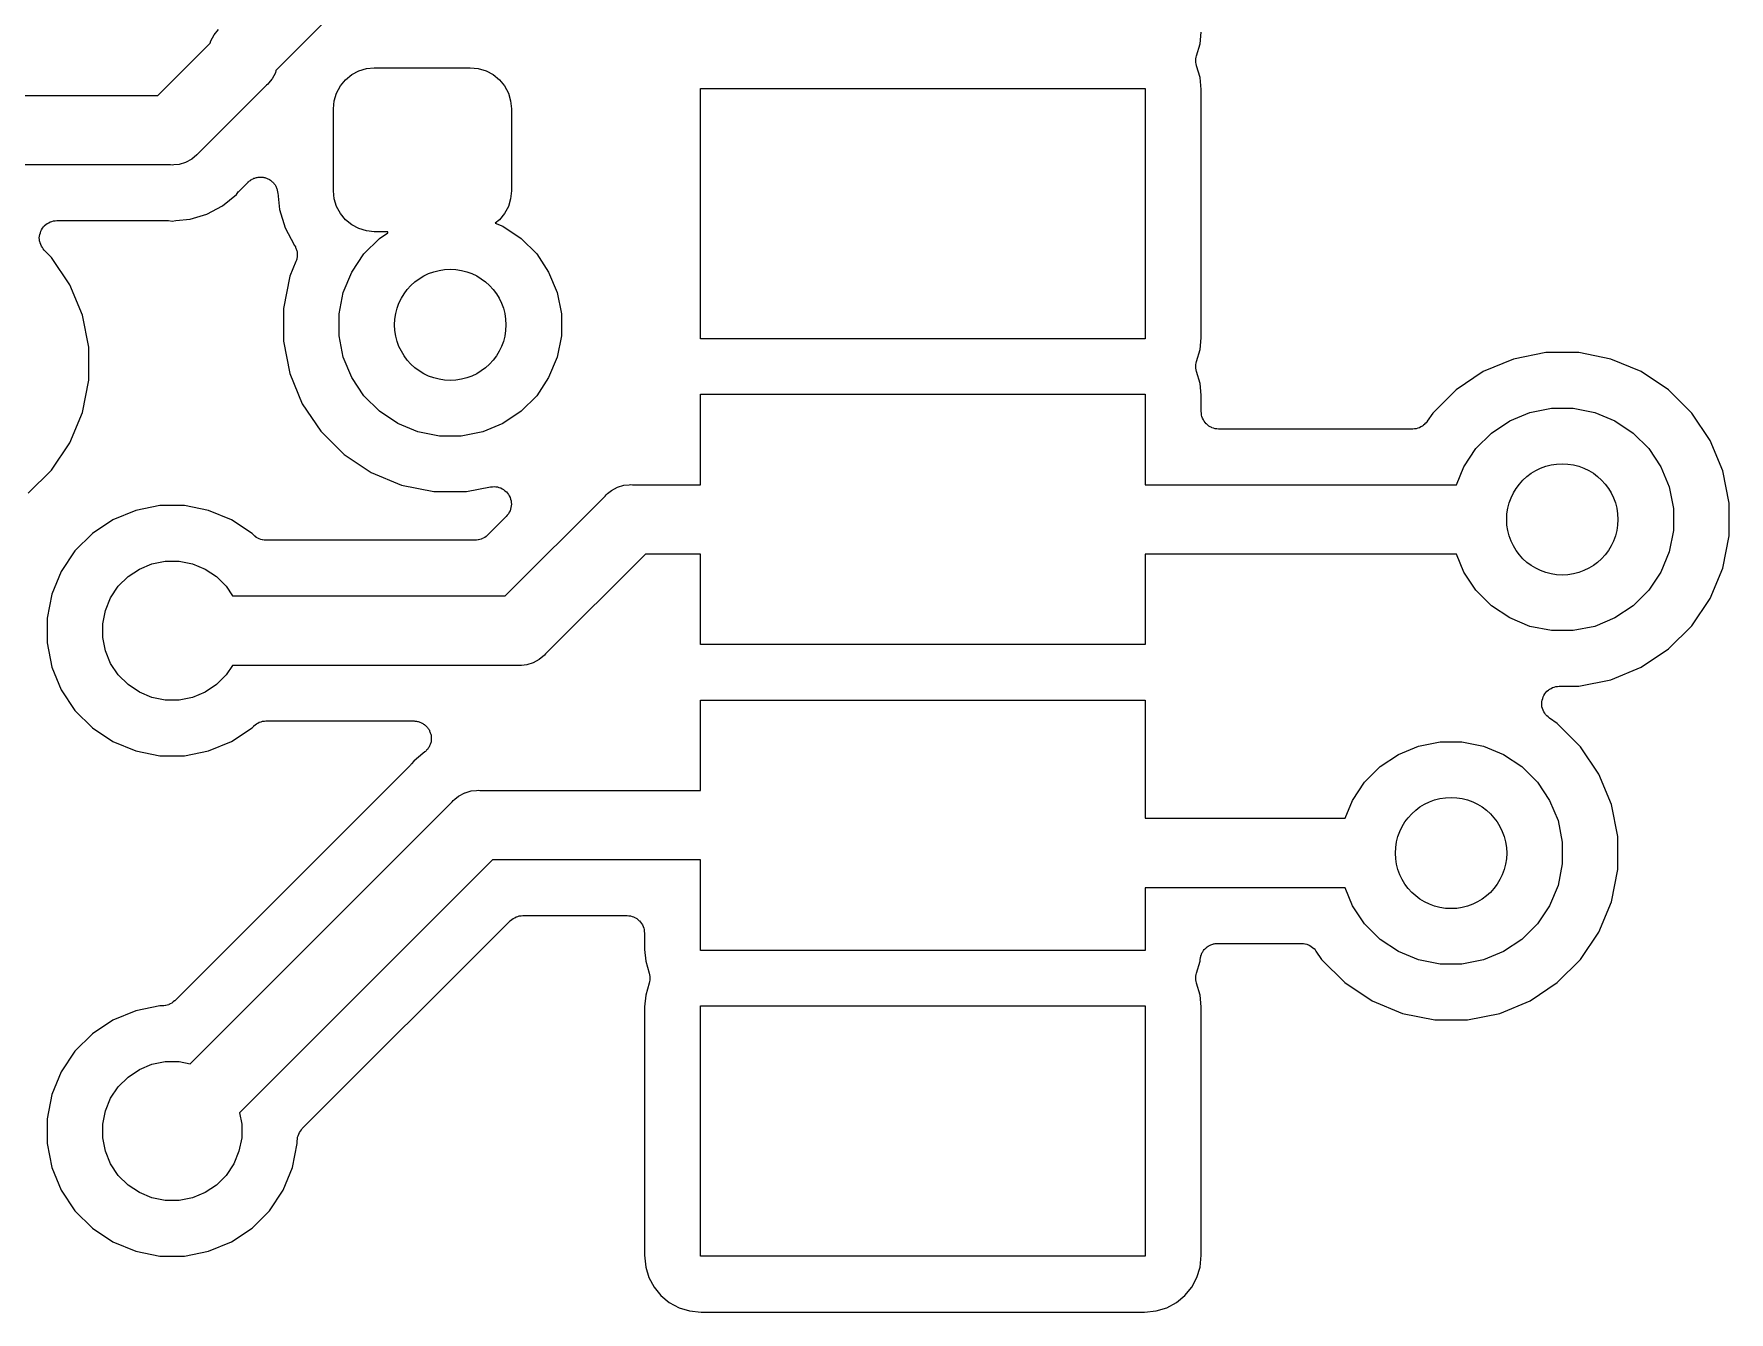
# Model space of a CAD drawing. Extents: x 113.2 to 188.8, y -123.8 to -78.2.
# Drawn here: x 130.5 to 136.6, y -94.95 to -90.35 of the extents above; entities that cross this region are included whole.
import ezdxf

# ---------------------------------------------------------------- set-up
doc = ezdxf.new("R2010")
doc.units = 0
doc.layers.add('BLACK', color=7, linetype='CONTINUOUS')

msp = doc.modelspace()

# ---------------------------------------------------------------- linework, layer by layer
at = {"layer": 'BLACK', "linetype": 'CONTINUOUS'}
for p, q in [((131.59, -90.2685), (131.373, -90.4851)), ((131.139, -90.3787), (131.151, -90.357)), ((131.151, -90.357), (131.166, -90.338)), ((134.697, -90.3892), (134.701, -90.3469)), ((130.948, -90.575), (131.137, -90.3867)), ((131.137, -90.3867), (131.139, -90.3787)), ((134.684, -90.4318), (134.697, -90.3892)), ((131.373, -90.4851), (131.371, -90.4931)), ((131.646, -90.4999), (131.671, -90.4862)), ((131.671, -90.4862), (131.699, -90.4778)), ((131.699, -90.4778), (131.727, -90.475)), ((131.727, -90.475), (132.072, -90.475)), ((132.072, -90.475), (132.101, -90.4778)), ((132.101, -90.4778), (132.129, -90.4862)), ((132.129, -90.4862), (132.154, -90.4999)), ((134.682, -90.4431), (134.683, -90.4374)), ((134.682, -90.4434), (134.682, -90.4431)), ((134.682, -90.4438), (134.682, -90.4434)), ((134.682, -90.4495), (134.682, -90.4438)), ((134.682, -90.4553), (134.682, -90.4495)), ((134.682, -90.4557), (134.682, -90.4553)), ((134.682, -90.4561), (134.682, -90.4557)), ((134.683, -90.4617), (134.682, -90.4561)), ((134.683, -90.4374), (134.684, -90.4318)), ((134.684, -90.4674), (134.683, -90.4617)), ((134.684, -90.4681), (134.684, -90.4674)), ((134.684, -90.4682), (134.684, -90.4681)), ((134.684, -90.4681), (134.684, -90.4681)), ((134.684, -90.4681), (134.684, -90.4681)), ((134.697, -90.5108), (134.684, -90.4682)), ((131.339, -90.5377), (131.093, -90.784)), ((131.344, -90.5338), (131.339, -90.5377)), ((131.348, -90.5291), (131.344, -90.5338)), ((131.358, -90.5166), (131.348, -90.5291)), ((131.348, -90.5291), (131.348, -90.5291)), ((131.359, -90.5148), (131.358, -90.5166)), ((131.371, -90.4931), (131.359, -90.5148)), ((131.591, -90.5661), (131.605, -90.5406)), ((131.605, -90.5406), (131.623, -90.5182)), ((131.623, -90.5182), (131.646, -90.4999)), ((132.154, -90.4999), (132.177, -90.5182)), ((132.177, -90.5182), (132.195, -90.5406)), ((132.195, -90.5406), (132.209, -90.5661)), ((134.701, -90.5531), (134.697, -90.5108)), ((128.786, -90.575), (130.948, -90.575)), ((131.58, -90.6225), (131.583, -90.5937)), ((131.583, -90.5937), (131.591, -90.5661)), ((132.209, -90.5661), (132.217, -90.5937)), ((132.217, -90.5937), (132.22, -90.6225)), ((132.9, -91.45), (132.9, -90.55)), ((132.9, -90.55), (134.5, -90.55)), ((134.5, -90.55), (134.5, -91.45)), ((134.701, -91.4469), (134.701, -90.5531)), ((131.58, -90.9175), (131.58, -90.6225)), ((132.22, -90.6225), (132.22, -90.9175)), ((131.089, -90.7888), (131.07, -90.8044)), ((131.093, -90.784), (131.089, -90.7888)), ((130.994, -90.825), (128.82, -90.825)), ((131, -90.8256), (130.994, -90.825)), ((131.006, -90.825), (131, -90.8256)), ((131.025, -90.8232), (131.006, -90.825)), ((131.006, -90.825), (131.006, -90.825)), ((131.048, -90.816), (131.025, -90.8232)), ((131.07, -90.8044), (131.048, -90.816)), ((131.243, -90.9163), (131.273, -90.8868)), ((131.273, -90.8862), (131.276, -90.8844)), ((131.273, -90.8868), (131.273, -90.8862)), ((131.276, -90.8844), (131.278, -90.8823)), ((131.278, -90.8823), (131.281, -90.8806)), ((131.281, -90.8806), (131.283, -90.8786)), ((131.283, -90.8786), (131.286, -90.8772)), ((131.286, -90.8772), (131.288, -90.8756)), ((131.288, -90.8756), (131.291, -90.8744)), ((131.291, -90.8744), (131.294, -90.8729)), ((131.294, -90.8729), (131.297, -90.8721)), ((131.297, -90.8721), (131.299, -90.871)), ((131.299, -90.871), (131.303, -90.8704)), ((131.303, -90.8704), (131.306, -90.8695)), ((131.306, -90.8695), (131.309, -90.8692)), ((131.309, -90.8692), (131.312, -90.8687)), ((131.312, -90.8687), (131.315, -90.8687)), ((131.315, -90.8687), (131.318, -90.8684)), ((131.318, -90.8684), (131.321, -90.8687)), ((131.321, -90.8687), (131.324, -90.8688)), ((131.324, -90.8688), (131.327, -90.8694)), ((131.327, -90.8694), (131.33, -90.8697)), ((131.33, -90.8697), (131.333, -90.8706)), ((131.333, -90.8706), (131.336, -90.8712)), ((131.336, -90.8712), (131.339, -90.8725)), ((131.339, -90.8725), (131.342, -90.8734)), ((131.342, -90.8734), (131.344, -90.8748)), ((131.344, -90.8748), (131.347, -90.876)), ((131.347, -90.876), (131.35, -90.8778)), ((131.35, -90.8778), (131.353, -90.8793)), ((131.353, -90.8793), (131.355, -90.8812)), ((131.355, -90.8812), (131.357, -90.8828)), ((131.357, -90.8828), (131.36, -90.8851)), ((131.36, -90.8851), (131.362, -90.8871)), ((131.362, -90.8871), (131.364, -90.8894)), ((131.364, -90.8894), (131.366, -90.8915)), ((131.366, -90.8915), (131.368, -90.8942)), ((131.368, -90.8942), (131.37, -90.8967)), ((131.37, -90.8967), (131.371, -90.8993)), ((131.371, -90.8993), (131.373, -90.9017)), ((131.373, -90.9017), (131.374, -90.9047)), ((131.374, -90.9047), (131.375, -90.9075)), ((131.375, -90.9075), (131.376, -90.9103)), ((131.376, -90.9103), (131.377, -90.9131)), ((131.377, -90.9131), (131.378, -90.9162)), ((131.125, -91.0017), (131.181, -90.9715)), ((131.181, -90.9715), (131.231, -90.9309)), ((131.231, -90.9309), (131.239, -90.9209)), ((131.239, -90.9209), (131.24, -90.9202)), ((131.24, -90.9202), (131.242, -90.9184)), ((131.242, -90.9184), (131.243, -90.9163)), ((131.378, -90.9162), (131.379, -90.9193)), ((131.379, -90.9193), (131.379, -90.9222)), ((131.379, -90.9222), (131.38, -90.9251)), ((131.38, -90.9251), (131.386, -90.9855)), ((131.583, -90.9463), (131.58, -90.9175)), ((131.591, -90.9739), (131.583, -90.9463)), ((131.605, -90.9994), (131.591, -90.9739)), ((132.209, -90.9739), (132.195, -90.9994)), ((132.217, -90.9463), (132.209, -90.9739)), ((132.22, -90.9175), (132.217, -90.9463)), ((130.546, -91.0394), (130.55, -91.0355)), ((130.55, -91.0355), (130.551, -91.0354)), ((130.551, -91.0354), (130.556, -91.0326)), ((130.551, -91.0354), (130.551, -91.0354)), ((130.556, -91.0326), (130.561, -91.0297)), ((130.561, -91.0297), (130.561, -91.0297)), ((130.561, -91.0297), (130.562, -91.0297)), ((130.562, -91.0297), (130.567, -91.028)), ((130.567, -91.028), (130.573, -91.0262)), ((130.573, -91.0262), (130.579, -91.0256)), ((130.573, -91.0262), (130.573, -91.0262)), ((130.573, -91.0262), (130.573, -91.0262)), ((130.579, -91.0256), (130.585, -91.025)), ((130.585, -91.025), (130.981, -91.025)), ((130.981, -91.025), (130.982, -91.025)), ((130.982, -91.025), (130.984, -91.0253)), ((130.984, -91.0253), (130.987, -91.0253)), ((130.987, -91.0253), (131, -91.0266)), ((131, -91.0266), (131.013, -91.0253)), ((131.013, -91.0253), (131.064, -91.0203)), ((131.013, -91.0253), (131.013, -91.0253)), ((131.064, -91.0203), (131.125, -91.0017)), ((131.386, -90.9855), (131.406, -91.0509)), ((131.623, -91.0218), (131.605, -90.9994)), ((131.646, -91.0401), (131.623, -91.0218)), ((132.177, -91.0218), (132.162, -91.0341)), ((132.162, -91.0341), (132.189, -91.0455)), ((132.195, -90.9994), (132.177, -91.0218)), ((130.522, -91.0872), (130.523, -91.081)), ((130.522, -91.0873), (130.522, -91.0872)), ((130.522, -91.0874), (130.522, -91.0873)), ((130.523, -91.0934), (130.522, -91.0874)), ((130.523, -91.081), (130.524, -91.0752)), ((130.523, -91.0994), (130.523, -91.0934)), ((130.524, -91.075), (130.526, -91.0691)), ((130.524, -91.0751), (130.524, -91.075)), ((130.524, -91.0752), (130.524, -91.0751)), ((130.526, -91.0691), (130.527, -91.0635)), ((130.527, -91.0633), (130.53, -91.0579)), ((130.527, -91.0634), (130.527, -91.0633)), ((130.527, -91.0635), (130.527, -91.0634)), ((130.53, -91.0579), (130.533, -91.0527)), ((130.533, -91.0525), (130.537, -91.0479)), ((130.533, -91.0526), (130.533, -91.0525)), ((130.533, -91.0527), (130.533, -91.0526)), ((130.537, -91.0479), (130.541, -91.0433)), ((130.541, -91.0431), (130.546, -91.0394)), ((130.541, -91.0432), (130.541, -91.0431)), ((130.541, -91.0433), (130.541, -91.0432)), ((131.406, -91.0509), (131.439, -91.1126)), ((131.671, -91.0538), (131.646, -91.0401)), ((131.699, -91.0622), (131.671, -91.0538)), ((131.689, -91.145), (131.745, -91.0893)), ((131.727, -91.065), (131.699, -91.0622)), ((131.775, -91.065), (131.727, -91.065)), ((131.745, -91.0893), (131.775, -91.0693)), ((131.775, -91.0693), (131.775, -91.065)), ((132.189, -91.0455), (132.255, -91.0893)), ((132.255, -91.0893), (132.311, -91.145)), ((130.524, -91.0995), (130.523, -91.0994)), ((130.524, -91.0996), (130.524, -91.0995)), ((130.525, -91.1056), (130.524, -91.0996)), ((130.527, -91.1112), (130.525, -91.1056)), ((130.527, -91.1113), (130.527, -91.1112)), ((130.527, -91.1114), (130.527, -91.1113)), ((130.53, -91.1167), (130.527, -91.1114)), ((130.533, -91.1221), (130.53, -91.1167)), ((130.533, -91.1222), (130.533, -91.1221)), ((130.533, -91.1223), (130.533, -91.1222)), ((130.536, -91.1268), (130.533, -91.1223)), ((130.54, -91.1317), (130.536, -91.1268)), ((130.54, -91.1318), (130.54, -91.1317)), ((130.541, -91.1323), (130.54, -91.1318)), ((130.54, -91.1318), (130.54, -91.1318)), ((130.54, -91.1318), (130.54, -91.1318)), ((130.566, -91.1575), (130.541, -91.1323)), ((130.632, -91.2558), (130.566, -91.1575)), ((131.439, -91.1126), (131.439, -91.1135)), ((131.439, -91.1135), (131.441, -91.1164)), ((131.441, -91.1164), (131.443, -91.1192)), ((131.443, -91.1192), (131.444, -91.1218)), ((131.444, -91.1218), (131.445, -91.1243)), ((131.445, -91.1243), (131.446, -91.1275)), ((131.446, -91.1275), (131.447, -91.1306)), ((131.447, -91.1306), (131.448, -91.1334)), ((131.448, -91.1334), (131.449, -91.136)), ((131.449, -91.136), (131.449, -91.1394)), ((131.449, -91.1394), (131.449, -91.1427)), ((131.449, -91.1427), (131.449, -91.1455)), ((131.449, -91.1455), (131.45, -91.1483)), ((131.45, -91.1483), (131.449, -91.1516)), ((131.449, -91.1516), (131.449, -91.1549)), ((131.449, -91.1549), (131.449, -91.1577)), ((131.646, -91.2105), (131.689, -91.145)), ((132.311, -91.145), (132.354, -91.2105)), ((131.445, -91.1722), (131.423, -91.225)), ((131.446, -91.1695), (131.445, -91.1722)), ((131.447, -91.167), (131.446, -91.1695)), ((131.448, -91.1637), (131.447, -91.167)), ((131.449, -91.1577), (131.448, -91.1605)), ((131.448, -91.1605), (131.448, -91.1637)), ((131.615, -91.2833), (131.646, -91.2105)), ((132.354, -91.2105), (132.385, -91.2833)), ((130.677, -91.365), (130.632, -91.2558)), ((131.423, -91.225), (131.4, -91.3409)), ((131.6, -91.3606), (131.615, -91.2833)), ((132.385, -91.2833), (132.4, -91.3606)), ((130.7, -91.4809), (130.677, -91.365)), ((131.4, -91.3409), (131.4, -91.4591)), ((131.6, -91.4394), (131.6, -91.3606)), ((132.4, -91.3606), (132.4, -91.4394)), ((131.4, -91.4591), (131.423, -91.575)), ((131.615, -91.5167), (131.6, -91.4394)), ((132.4, -91.4394), (132.385, -91.5167)), ((134.5, -91.45), (132.9, -91.45)), ((134.697, -91.4892), (134.701, -91.4469)), ((130.7, -91.5991), (130.7, -91.4809)), ((131.646, -91.5895), (131.615, -91.5167)), ((132.385, -91.5167), (132.354, -91.5895)), ((134.684, -91.5318), (134.697, -91.4892)), ((135.825, -91.5231), (135.716, -91.5683)), ((135.941, -91.5), (135.825, -91.5231)), ((136.059, -91.5), (135.941, -91.5)), ((136.175, -91.5231), (136.059, -91.5)), ((136.284, -91.5683), (136.175, -91.5231)), ((131.423, -91.575), (131.468, -91.6842)), ((134.682, -91.5431), (134.683, -91.5374)), ((134.682, -91.5434), (134.682, -91.5431)), ((134.682, -91.5438), (134.682, -91.5434)), ((134.682, -91.5495), (134.682, -91.5438)), ((134.682, -91.5553), (134.682, -91.5495)), ((134.682, -91.5557), (134.682, -91.5553)), ((134.682, -91.5561), (134.682, -91.5557)), ((134.683, -91.5617), (134.682, -91.5561)), ((134.683, -91.5374), (134.684, -91.5318)), ((134.684, -91.5674), (134.683, -91.5617)), ((134.684, -91.5681), (134.684, -91.5674)), ((134.684, -91.5682), (134.684, -91.5681)), ((134.684, -91.5681), (134.684, -91.5681)), ((134.684, -91.5681), (134.684, -91.5681)), ((134.697, -91.6108), (134.684, -91.5682)), ((135.716, -91.5683), (135.618, -91.6339)), ((136.382, -91.6339), (136.284, -91.5683)), ((130.677, -91.715), (130.7, -91.5991)), ((131.689, -91.655), (131.646, -91.5895)), ((132.354, -91.5895), (132.311, -91.655)), ((134.701, -91.6531), (134.697, -91.6108)), ((135.618, -91.6339), (135.534, -91.7175)), ((136.466, -91.7175), (136.382, -91.6339)), ((131.468, -91.6842), (131.534, -91.7825)), ((131.745, -91.7107), (131.689, -91.655)), ((132.311, -91.655), (132.255, -91.7107)), ((132.9, -91.975), (132.9, -91.65)), ((132.9, -91.65), (134.5, -91.65)), ((134.5, -91.65), (134.5, -91.975)), ((134.701, -91.7121), (134.701, -91.6531)), ((135.883, -91.7154), (135.961, -91.7)), ((135.961, -91.7), (136.039, -91.7)), ((136.039, -91.7), (136.117, -91.7154)), ((130.632, -91.8242), (130.677, -91.715)), ((131.811, -91.7545), (131.745, -91.7107)), ((131.883, -91.7846), (131.811, -91.7545)), ((132.189, -91.7545), (132.117, -91.7846)), ((132.255, -91.7107), (132.189, -91.7545)), ((134.702, -91.718), (134.701, -91.7121)), ((134.702, -91.7239), (134.702, -91.718)), ((134.702, -91.7241), (134.702, -91.7239)), ((134.702, -91.7244), (134.702, -91.7241)), ((134.704, -91.7299), (134.702, -91.7244)), ((134.706, -91.7357), (134.704, -91.7299)), ((134.706, -91.7359), (134.706, -91.7357)), ((134.706, -91.7361), (134.706, -91.7359)), ((134.709, -91.7413), (134.706, -91.7361)), ((134.712, -91.7466), (134.709, -91.7413)), ((134.712, -91.7467), (134.712, -91.7466)), ((134.712, -91.7469), (134.712, -91.7467)), ((134.715, -91.7515), (134.712, -91.7469)), ((134.719, -91.7561), (134.715, -91.7515)), ((134.719, -91.7563), (134.719, -91.7561)), ((134.72, -91.7564), (134.719, -91.7563)), ((134.724, -91.7602), (134.72, -91.7564)), ((134.729, -91.764), (134.724, -91.7602)), ((134.729, -91.7641), (134.729, -91.764)), ((134.729, -91.7643), (134.729, -91.7641)), ((134.734, -91.7671), (134.729, -91.7643)), ((134.739, -91.7699), (134.734, -91.7671)), ((135.496, -91.7648), (135.491, -91.7675)), ((135.497, -91.7645), (135.496, -91.7646)), ((135.496, -91.7646), (135.496, -91.7648)), ((135.501, -91.7608), (135.497, -91.7645)), ((135.506, -91.7572), (135.501, -91.7608)), ((135.51, -91.7523), (135.506, -91.7567)), ((135.506, -91.7567), (135.506, -91.7569)), ((135.506, -91.7569), (135.506, -91.7572)), ((135.514, -91.7478), (135.51, -91.7523)), ((135.534, -91.7175), (135.514, -91.7471)), ((135.514, -91.7471), (135.514, -91.7473)), ((135.514, -91.7473), (135.514, -91.7473)), ((135.514, -91.7473), (135.514, -91.7473)), ((135.514, -91.7473), (135.514, -91.7478)), ((135.745, -91.7893), (135.811, -91.7455)), ((135.811, -91.7455), (135.883, -91.7154)), ((136.117, -91.7154), (136.189, -91.7455)), ((136.189, -91.7455), (136.255, -91.7893)), ((136.532, -91.8158), (136.466, -91.7175)), ((130.566, -91.9225), (130.632, -91.8242)), ((131.534, -91.7825), (131.618, -91.8661)), ((131.961, -91.8), (131.883, -91.7846)), ((132.039, -91.8), (131.961, -91.8)), ((132.117, -91.7846), (132.039, -91.8)), ((134.74, -91.77), (134.739, -91.7699)), ((134.74, -91.7701), (134.74, -91.77)), ((134.745, -91.7718), (134.74, -91.7701)), ((134.751, -91.7736), (134.745, -91.7718)), ((134.751, -91.7737), (134.751, -91.7736)), ((134.757, -91.7743), (134.751, -91.7737)), ((134.751, -91.7737), (134.751, -91.7737)), ((134.763, -91.775), (134.757, -91.7743)), ((134.764, -91.775), (134.763, -91.775)), ((135.462, -91.775), (134.764, -91.775)), ((134.764, -91.775), (134.764, -91.775)), ((134.764, -91.775), (134.764, -91.775)), ((134.764, -91.775), (134.764, -91.775)), ((135.468, -91.7744), (135.462, -91.775)), ((135.474, -91.7739), (135.468, -91.7744)), ((135.48, -91.7721), (135.474, -91.7738)), ((135.474, -91.7738), (135.474, -91.7738)), ((135.474, -91.7738), (135.474, -91.7739)), ((135.485, -91.7705), (135.48, -91.7721)), ((135.486, -91.7703), (135.485, -91.7705)), ((135.491, -91.7675), (135.486, -91.7703)), ((135.486, -91.7703), (135.486, -91.7703)), ((135.689, -91.845), (135.745, -91.7893)), ((136.255, -91.7893), (136.311, -91.845)), ((136.577, -91.925), (136.532, -91.8158)), ((131.618, -91.8661), (131.716, -91.9317)), ((135.646, -91.9105), (135.689, -91.845)), ((136.311, -91.845), (136.354, -91.9105)), ((130.482, -92.0061), (130.566, -91.9225)), ((131.716, -91.9317), (131.825, -91.9769)), ((135.619, -91.975), (135.646, -91.9105)), ((136.354, -91.9105), (136.385, -91.9833)), ((136.6, -92.0409), (136.577, -91.925)), ((131.825, -91.9769), (131.941, -92)), ((131.941, -92), (132.059, -92)), ((132.059, -92), (132.145, -91.983)), ((132.145, -91.9828), (132.152, -91.9823)), ((132.145, -91.9829), (132.145, -91.9828)), ((132.145, -91.983), (132.145, -91.9829)), ((132.145, -91.9829), (132.145, -91.9829)), ((132.145, -91.9829), (132.145, -91.9829)), ((132.152, -91.9823), (132.158, -91.9818)), ((132.158, -91.9818), (132.158, -91.9818)), ((132.158, -91.9818), (132.158, -91.9818)), ((132.158, -91.9818), (132.164, -91.9825)), ((132.164, -91.9825), (132.17, -91.9831)), ((132.17, -91.9831), (132.17, -91.9831)), ((132.17, -91.9831), (132.17, -91.9831)), ((132.17, -91.9831), (132.175, -91.9849)), ((132.175, -91.9849), (132.181, -91.9868)), ((132.181, -91.9868), (132.181, -91.9868)), ((132.181, -91.9868), (132.182, -91.9868)), ((132.182, -91.9868), (132.187, -91.9897)), ((132.187, -91.9897), (132.192, -91.9927)), ((132.192, -91.9927), (132.192, -91.9927)), ((132.192, -91.9927), (132.192, -91.9927)), ((132.192, -91.9927), (132.197, -91.9967)), ((132.197, -91.9967), (132.202, -92.0005)), ((132.202, -92.0005), (132.202, -92.0006)), ((132.202, -92.0006), (132.202, -92.0006)), ((132.202, -92.0006), (132.206, -92.0056)), ((132.206, -92.0056), (132.209, -92.01)), ((132.209, -92.01), (132.209, -92.0101)), ((132.209, -92.0101), (132.209, -92.0102)), ((132.209, -92.0102), (132.212, -92.0155)), ((132.557, -92.0159), (132.561, -92.0112)), ((132.561, -92.0112), (132.566, -92.0073)), ((132.566, -92.0073), (132.58, -91.9956)), ((132.566, -92.0073), (132.566, -92.0073)), ((132.58, -91.9956), (132.602, -91.984)), ((132.58, -91.9956), (132.58, -91.9956)), ((132.58, -91.9956), (132.58, -91.9956)), ((132.602, -91.984), (132.625, -91.9768)), ((132.625, -91.9768), (132.644, -91.975)), ((132.644, -91.975), (132.65, -91.9744)), ((132.644, -91.975), (132.644, -91.975)), ((132.65, -91.9744), (132.656, -91.975)), ((132.656, -91.975), (132.9, -91.975)), ((134.5, -91.975), (135.619, -91.975)), ((136.385, -91.9833), (136.4, -92.0606)), ((130.869, -92.0673), (130.787, -92.1012)), ((130.956, -92.05), (130.869, -92.0673)), ((131.044, -92.05), (130.956, -92.05)), ((131.131, -92.0673), (131.044, -92.05)), ((131.213, -92.1012), (131.131, -92.0673)), ((132.198, -92.375), (132.557, -92.0159)), ((132.212, -92.0155), (132.215, -92.0209)), ((132.215, -92.0689), (132.212, -92.0739)), ((132.215, -92.0209), (132.215, -92.021)), ((132.215, -92.021), (132.215, -92.021)), ((132.215, -92.021), (132.217, -92.0268)), ((132.217, -92.0628), (132.215, -92.0688)), ((132.215, -92.0688), (132.215, -92.0689)), ((132.215, -92.0689), (132.215, -92.0689)), ((132.217, -92.0268), (132.219, -92.0326)), ((132.218, -92.0572), (132.217, -92.0628)), ((132.219, -92.0507), (132.218, -92.0571)), ((132.218, -92.0571), (132.218, -92.0571)), ((132.218, -92.0571), (132.218, -92.0572)), ((132.219, -92.0326), (132.219, -92.0327)), ((132.219, -92.0327), (132.219, -92.0328)), ((132.219, -92.0328), (132.219, -92.0385)), ((132.219, -92.0385), (132.22, -92.0449)), ((132.22, -92.045), (132.219, -92.0507)), ((132.22, -92.0449), (132.22, -92.0449)), ((132.22, -92.0449), (132.22, -92.045)), ((136.4, -92.0606), (136.4, -92.1394)), ((136.6, -92.1591), (136.6, -92.0409)), ((130.787, -92.1012), (130.713, -92.1505)), ((131.287, -92.1505), (131.213, -92.1012)), ((132.201, -92.0891), (132.134, -92.1566)), ((132.205, -92.0842), (132.201, -92.0891)), ((132.209, -92.0797), (132.205, -92.0842)), ((132.212, -92.0739), (132.209, -92.0796)), ((132.209, -92.0796), (132.209, -92.0797)), ((132.209, -92.0797), (132.209, -92.0797)), ((130.713, -92.1505), (130.65, -92.2131)), ((131.293, -92.1566), (131.287, -92.1505)), ((131.297, -92.1603), (131.293, -92.1566)), ((131.302, -92.164), (131.297, -92.1603)), ((131.302, -92.1642), (131.302, -92.164)), ((131.302, -92.1644), (131.302, -92.1642)), ((131.308, -92.1671), (131.302, -92.1644)), ((131.313, -92.1699), (131.308, -92.1671)), ((131.313, -92.17), (131.313, -92.1699)), ((131.313, -92.1702), (131.313, -92.17)), ((131.319, -92.1719), (131.313, -92.1702)), ((131.324, -92.1736), (131.319, -92.1719)), ((131.325, -92.1737), (131.324, -92.1736)), ((131.325, -92.1738), (131.325, -92.1737)), ((131.331, -92.1743), (131.325, -92.1738)), ((131.337, -92.175), (131.331, -92.1743)), ((132.089, -92.175), (131.337, -92.175)), ((131.337, -92.175), (131.337, -92.175)), ((131.337, -92.175), (131.337, -92.175)), ((131.337, -92.175), (131.337, -92.175)), ((131.337, -92.175), (131.337, -92.175)), ((132.095, -92.1744), (132.089, -92.175)), ((132.101, -92.1739), (132.095, -92.1744)), ((132.102, -92.1738), (132.101, -92.1738)), ((132.101, -92.1738), (132.101, -92.1739)), ((132.107, -92.1721), (132.102, -92.1738)), ((132.113, -92.1705), (132.107, -92.1721)), ((132.118, -92.1675), (132.113, -92.1703)), ((132.113, -92.1703), (132.113, -92.1704)), ((132.113, -92.1704), (132.113, -92.1705)), ((132.124, -92.1649), (132.118, -92.1675)), ((132.129, -92.1608), (132.124, -92.1645)), ((132.124, -92.1645), (132.124, -92.1647)), ((132.124, -92.1647), (132.124, -92.1649)), ((132.133, -92.1572), (132.129, -92.1608)), ((132.134, -92.1568), (132.133, -92.1572)), ((132.134, -92.1566), (132.134, -92.1567)), ((132.134, -92.1567), (132.134, -92.1567)), ((132.134, -92.1567), (132.134, -92.1568)), ((136.4, -92.1394), (136.385, -92.2167)), ((136.577, -92.275), (136.6, -92.1591)), ((130.65, -92.2131), (130.601, -92.2868)), ((130.927, -92.2596), (130.975, -92.25)), ((130.975, -92.25), (131.025, -92.25)), ((131.025, -92.25), (131.073, -92.2596)), ((132.702, -92.225), (132.343, -92.584)), ((132.9, -92.225), (132.702, -92.225)), ((132.9, -92.55), (132.9, -92.225)), ((135.619, -92.225), (134.5, -92.225)), ((134.5, -92.225), (134.5, -92.55)), ((135.646, -92.2895), (135.619, -92.225)), ((136.385, -92.2167), (136.354, -92.2895)), ((130.601, -92.2868), (130.567, -92.3687)), ((130.806, -92.3406), (130.841, -92.3058)), ((130.841, -92.3058), (130.882, -92.2785)), ((130.882, -92.2785), (130.927, -92.2596)), ((131.073, -92.2596), (131.118, -92.2785)), ((131.118, -92.2785), (131.159, -92.3058)), ((131.159, -92.3058), (131.194, -92.3406)), ((135.689, -92.355), (135.646, -92.2895)), ((136.354, -92.2895), (136.311, -92.355)), ((136.532, -92.3842), (136.577, -92.275)), ((130.567, -92.3687), (130.55, -92.4557)), ((130.778, -92.3816), (130.806, -92.3406)), ((131.194, -92.3406), (131.217, -92.375)), ((131.217, -92.375), (132.198, -92.375)), ((135.745, -92.4107), (135.689, -92.355)), ((136.311, -92.355), (136.255, -92.4107)), ((130.75, -92.4754), (130.76, -92.4271)), ((130.76, -92.4271), (130.778, -92.3816)), ((135.811, -92.4545), (135.745, -92.4107)), ((136.255, -92.4107), (136.189, -92.4545)), ((136.466, -92.4825), (136.532, -92.3842)), ((130.55, -92.4557), (130.55, -92.5443)), ((130.75, -92.5246), (130.75, -92.4754)), ((135.883, -92.4846), (135.811, -92.4545)), ((135.961, -92.5), (135.883, -92.4846)), ((136.117, -92.4846), (136.039, -92.5)), ((136.189, -92.4545), (136.117, -92.4846)), ((136.382, -92.566), (136.466, -92.4825)), ((130.55, -92.5443), (130.567, -92.6313)), ((130.76, -92.5729), (130.75, -92.5246)), ((134.5, -92.55), (132.9, -92.55)), ((136.039, -92.5), (135.961, -92.5)), ((130.778, -92.6184), (130.76, -92.5729)), ((130.806, -92.6594), (130.778, -92.6184)), ((132.298, -92.616), (132.275, -92.6232)), ((132.32, -92.6044), (132.298, -92.616)), ((132.339, -92.5888), (132.32, -92.6044)), ((132.343, -92.584), (132.339, -92.5888)), ((136.284, -92.6317), (136.382, -92.566)), ((130.567, -92.6313), (130.601, -92.7132)), ((130.841, -92.6942), (130.806, -92.6594)), ((131.194, -92.6594), (131.159, -92.6942)), ((131.217, -92.625), (131.194, -92.6594)), ((132.244, -92.625), (131.217, -92.625)), ((132.25, -92.6256), (132.244, -92.625)), ((132.256, -92.625), (132.25, -92.6256)), ((132.275, -92.6232), (132.256, -92.625)), ((132.256, -92.625), (132.256, -92.625)), ((136.059, -92.7), (136.175, -92.6769)), ((136.175, -92.6769), (136.284, -92.6317)), ((130.601, -92.7132), (130.65, -92.7869)), ((130.882, -92.7215), (130.841, -92.6942)), ((130.927, -92.7404), (130.882, -92.7215)), ((130.975, -92.75), (130.927, -92.7404)), ((131.073, -92.7404), (131.025, -92.75)), ((131.118, -92.7215), (131.073, -92.7404)), ((131.159, -92.6942), (131.118, -92.7215)), ((135.93, -92.7441), (135.931, -92.7385)), ((135.931, -92.7383), (135.934, -92.7329)), ((135.931, -92.7384), (135.931, -92.7383)), ((135.931, -92.7385), (135.931, -92.7384)), ((135.934, -92.7329), (135.937, -92.7277)), ((135.937, -92.7276), (135.941, -92.7231)), ((135.937, -92.7277), (135.937, -92.7276)), ((135.937, -92.7276), (135.937, -92.7276)), ((135.941, -92.7231), (135.945, -92.7183)), ((135.945, -92.7181), (135.95, -92.7144)), ((135.945, -92.7182), (135.945, -92.7181)), ((135.945, -92.7183), (135.945, -92.7182)), ((135.95, -92.7144), (135.954, -92.7105)), ((135.954, -92.7105), (135.955, -92.7104)), ((135.954, -92.7105), (135.954, -92.7105)), ((135.955, -92.7104), (135.96, -92.7076)), ((135.96, -92.7076), (135.965, -92.7047)), ((135.965, -92.7047), (135.971, -92.703)), ((135.965, -92.7047), (135.965, -92.7047)), ((135.965, -92.7047), (135.965, -92.7047)), ((135.971, -92.703), (135.977, -92.7012)), ((135.977, -92.7012), (135.983, -92.7006)), ((135.977, -92.7012), (135.977, -92.7012)), ((135.977, -92.7012), (135.977, -92.7012)), ((135.983, -92.7006), (135.989, -92.7)), ((135.989, -92.7), (136.059, -92.7)), ((130.65, -92.7869), (130.713, -92.8495)), ((131.025, -92.75), (130.975, -92.75)), ((132.9, -93.075), (132.9, -92.75)), ((132.9, -92.75), (134.5, -92.75)), ((134.5, -92.75), (134.5, -93.175)), ((135.926, -92.7622), (135.927, -92.7559)), ((135.926, -92.7623), (135.926, -92.7622)), ((135.926, -92.7624), (135.926, -92.7623)), ((135.927, -92.7681), (135.926, -92.7624)), ((135.927, -92.7559), (135.928, -92.7502)), ((135.927, -92.7745), (135.927, -92.7681)), ((135.927, -92.7746), (135.927, -92.7745)), ((135.927, -92.7745), (135.927, -92.7745)), ((135.929, -92.7805), (135.927, -92.7746)), ((135.928, -92.7501), (135.93, -92.7441)), ((135.928, -92.7502), (135.928, -92.7501)), ((135.928, -92.7501), (135.928, -92.7501)), ((135.931, -92.7862), (135.929, -92.7805)), ((135.931, -92.7863), (135.931, -92.7862)), ((135.931, -92.7864), (135.931, -92.7863)), ((135.934, -92.7919), (135.931, -92.7864)), ((135.937, -92.7971), (135.934, -92.7919)), ((135.937, -92.7972), (135.937, -92.7971)), ((135.937, -92.7973), (135.937, -92.7972)), ((135.94, -92.8019), (135.937, -92.7973)), ((135.944, -92.8067), (135.94, -92.8019)), ((130.713, -92.8495), (130.787, -92.8988)), ((131.213, -92.8988), (131.287, -92.8495)), ((131.287, -92.8495), (131.293, -92.8434)), ((131.293, -92.8432), (131.294, -92.8428)), ((131.293, -92.8433), (131.293, -92.8432)), ((131.293, -92.8434), (131.293, -92.8433)), ((131.293, -92.8433), (131.293, -92.8433)), ((131.294, -92.8428), (131.298, -92.8392)), ((131.298, -92.8392), (131.303, -92.8355)), ((131.303, -92.8351), (131.308, -92.8324)), ((131.303, -92.8353), (131.303, -92.8351)), ((131.303, -92.8355), (131.303, -92.8353)), ((131.308, -92.8324), (131.313, -92.8297)), ((131.313, -92.8297), (131.314, -92.8296)), ((131.314, -92.8295), (131.32, -92.8279)), ((131.314, -92.8296), (131.314, -92.8295)), ((131.32, -92.8279), (131.325, -92.8262)), ((131.325, -92.8262), (131.326, -92.8262)), ((131.326, -92.8261), (131.332, -92.8256)), ((131.326, -92.8262), (131.326, -92.8261)), ((131.332, -92.8256), (131.337, -92.825)), ((131.337, -92.825), (131.869, -92.825)), ((131.869, -92.825), (131.87, -92.825)), ((131.87, -92.825), (131.873, -92.8253)), ((131.873, -92.8253), (131.876, -92.8254)), ((131.876, -92.8254), (131.879, -92.826)), ((131.879, -92.826), (131.882, -92.8264)), ((131.882, -92.8264), (131.885, -92.8273)), ((131.885, -92.8273), (131.888, -92.8279)), ((131.888, -92.8279), (131.891, -92.8291)), ((131.891, -92.8291), (131.894, -92.8301)), ((131.894, -92.8301), (131.896, -92.8315)), ((131.896, -92.8315), (131.899, -92.8327)), ((131.899, -92.8327), (131.902, -92.8345)), ((131.902, -92.8345), (131.904, -92.836)), ((131.904, -92.836), (131.907, -92.8379)), ((131.907, -92.8379), (131.909, -92.8396)), ((131.909, -92.8396), (131.911, -92.8418)), ((131.911, -92.8418), (131.914, -92.8439)), ((131.914, -92.8439), (131.916, -92.8462)), ((131.916, -92.8462), (131.918, -92.8483)), ((131.918, -92.8483), (131.92, -92.851)), ((131.92, -92.851), (131.922, -92.8534)), ((131.922, -92.8534), (131.923, -92.8561)), ((131.923, -92.8561), (131.925, -92.8586)), ((131.925, -92.8586), (131.926, -92.8615)), ((131.926, -92.8615), (131.927, -92.8643)), ((131.927, -92.8643), (131.928, -92.8672)), ((135.944, -92.8068), (135.944, -92.8067)), ((135.949, -92.8106), (135.944, -92.8068)), ((135.944, -92.8068), (135.944, -92.8068)), ((135.954, -92.8146), (135.949, -92.8106)), ((135.954, -92.8147), (135.954, -92.8146)), ((135.954, -92.8151), (135.954, -92.8147)), ((135.954, -92.8147), (135.954, -92.8147)), ((135.954, -92.8147), (135.954, -92.8147)), ((135.982, -92.8339), (135.954, -92.8151)), ((136.066, -92.9175), (135.982, -92.8339)), ((130.787, -92.8988), (130.869, -92.9327)), ((131.131, -92.9327), (131.213, -92.8988)), ((131.919, -92.9253), (131.918, -92.9278)), ((131.921, -92.923), (131.919, -92.9253)), ((131.923, -92.9202), (131.921, -92.923)), ((131.924, -92.9176), (131.923, -92.9202)), ((131.926, -92.9148), (131.924, -92.9176)), ((131.927, -92.9122), (131.926, -92.9148)), ((131.928, -92.9092), (131.927, -92.9122)), ((131.928, -92.8672), (131.929, -92.8699)), ((131.929, -92.9063), (131.928, -92.9092)), ((131.929, -92.8699), (131.93, -92.873)), ((131.93, -92.9033), (131.929, -92.9063)), ((131.93, -92.873), (131.931, -92.8761)), ((131.931, -92.9005), (131.93, -92.9033)), ((131.931, -92.8761), (131.931, -92.879)), ((131.931, -92.879), (131.932, -92.882)), ((131.932, -92.8942), (131.931, -92.8973)), ((131.931, -92.8973), (131.931, -92.9005)), ((131.932, -92.882), (131.932, -92.8851)), ((131.932, -92.8851), (131.932, -92.8883)), ((131.932, -92.8883), (131.932, -92.8912)), ((131.932, -92.8912), (131.932, -92.8942)), ((135.411, -92.9455), (135.483, -92.9154)), ((135.483, -92.9154), (135.561, -92.9)), ((135.561, -92.9), (135.639, -92.9)), ((135.639, -92.9), (135.717, -92.9154)), ((135.717, -92.9154), (135.789, -92.9455)), ((136.132, -93.0158), (136.066, -92.9175)), ((130.869, -92.9327), (130.956, -92.95)), ((130.956, -92.95), (131.044, -92.95)), ((131.857, -92.9837), (131.009, -93.8316)), ((131.044, -92.95), (131.131, -92.9327)), ((131.858, -92.9816), (131.857, -92.9837)), ((131.86, -92.9798), (131.858, -92.9816)), ((131.861, -92.9791), (131.86, -92.9798)), ((131.869, -92.9691), (131.861, -92.9791)), ((131.879, -92.9609), (131.869, -92.9691)), ((131.909, -92.9364), (131.879, -92.9609)), ((131.911, -92.9343), (131.909, -92.9364)), ((131.913, -92.9324), (131.911, -92.9343)), ((131.915, -92.93), (131.913, -92.9324)), ((131.918, -92.9278), (131.915, -92.93)), ((135.345, -92.9893), (135.411, -92.9455)), ((135.789, -92.9455), (135.855, -92.9893)), ((135.246, -93.1105), (135.289, -93.045)), ((135.289, -93.045), (135.345, -92.9893)), ((135.855, -92.9893), (135.911, -93.045)), ((135.911, -93.045), (135.954, -93.1105)), ((136.177, -93.125), (136.132, -93.0158)), ((132.011, -93.1112), (132.017, -93.1067)), ((132.017, -93.1067), (132.03, -93.0956)), ((132.03, -93.0956), (132.052, -93.084)), ((132.052, -93.084), (132.054, -93.0834)), ((132.054, -93.0834), (132.075, -93.0768)), ((132.075, -93.0768), (132.094, -93.075)), ((132.094, -93.075), (132.1, -93.0744)), ((132.094, -93.075), (132.094, -93.075)), ((132.1, -93.0744), (132.106, -93.075)), ((132.106, -93.075), (132.9, -93.075)), ((131.065, -94.0581), (132.007, -93.1159)), ((132.007, -93.1159), (132.011, -93.1112)), ((135.219, -93.175), (135.246, -93.1105)), ((135.954, -93.1105), (135.985, -93.1833)), ((136.2, -93.2409), (136.177, -93.125)), ((134.5, -93.175), (135.219, -93.175)), ((135.985, -93.1833), (136, -93.2606)), ((136, -93.2606), (136, -93.3394)), ((136.2, -93.3591), (136.2, -93.2409)), ((132.152, -93.325), (131.242, -94.2348)), ((132.9, -93.325), (132.152, -93.325)), ((132.9, -93.65), (132.9, -93.325)), ((136, -93.3394), (135.985, -93.4167)), ((136.177, -93.475), (136.2, -93.3591)), ((135.219, -93.425), (134.5, -93.425)), ((134.5, -93.425), (134.5, -93.65)), ((135.246, -93.4895), (135.219, -93.425)), ((135.985, -93.4167), (135.954, -93.4895)), ((132.221, -93.5392), (132.226, -93.5355)), ((132.226, -93.5351), (132.232, -93.5325)), ((132.226, -93.5353), (132.226, -93.5351)), ((132.226, -93.5355), (132.226, -93.5353)), ((132.232, -93.5325), (132.237, -93.5297)), ((132.237, -93.5295), (132.243, -93.5279)), ((132.237, -93.5296), (132.237, -93.5295)), ((132.237, -93.5297), (132.237, -93.5296)), ((132.243, -93.5279), (132.248, -93.5262)), ((132.248, -93.5262), (132.249, -93.5262)), ((132.249, -93.5261), (132.255, -93.5256)), ((132.249, -93.5262), (132.249, -93.5261)), ((132.255, -93.5256), (132.261, -93.525)), ((132.261, -93.525), (132.636, -93.525)), ((132.636, -93.525), (132.636, -93.525)), ((132.636, -93.525), (132.636, -93.525)), ((132.636, -93.525), (132.636, -93.525)), ((132.636, -93.525), (132.637, -93.525)), ((132.637, -93.525), (132.643, -93.5257)), ((132.643, -93.5257), (132.649, -93.5263)), ((132.649, -93.5263), (132.649, -93.5263)), ((132.649, -93.5263), (132.649, -93.5264)), ((132.649, -93.5264), (132.655, -93.5282)), ((132.655, -93.5282), (132.66, -93.5299)), ((132.66, -93.5299), (132.66, -93.53)), ((132.66, -93.53), (132.661, -93.5301)), ((132.661, -93.5301), (132.666, -93.5329)), ((132.666, -93.5329), (132.671, -93.5357)), ((135.289, -93.555), (135.246, -93.4895)), ((135.954, -93.4895), (135.911, -93.555)), ((136.132, -93.5842), (136.177, -93.475)), ((131.468, -94.2912), (132.216, -93.5434)), ((132.216, -93.5432), (132.217, -93.5428)), ((132.216, -93.5433), (132.216, -93.5432)), ((132.216, -93.5434), (132.216, -93.5433)), ((132.216, -93.5433), (132.216, -93.5433)), ((132.217, -93.5428), (132.221, -93.5392)), ((132.671, -93.5357), (132.671, -93.5359)), ((132.671, -93.5359), (132.671, -93.536)), ((132.671, -93.536), (132.676, -93.5398)), ((132.676, -93.5398), (132.68, -93.5436)), ((132.68, -93.5436), (132.681, -93.5437)), ((132.681, -93.5437), (132.681, -93.5439)), ((132.681, -93.5439), (132.684, -93.5485)), ((132.684, -93.5485), (132.688, -93.5531)), ((132.688, -93.5531), (132.688, -93.5533)), ((132.688, -93.5533), (132.688, -93.5534)), ((132.688, -93.5534), (132.691, -93.5587)), ((132.691, -93.5587), (132.694, -93.5639)), ((132.694, -93.5639), (132.694, -93.5641)), ((132.694, -93.5641), (132.694, -93.5643)), ((132.694, -93.5643), (132.696, -93.57)), ((132.696, -93.57), (132.698, -93.5756)), ((132.698, -93.5756), (132.698, -93.5759)), ((132.698, -93.5759), (132.698, -93.5761)), ((132.698, -93.5761), (132.698, -93.5819)), ((132.698, -93.5819), (132.699, -93.5878)), ((132.699, -93.5878), (132.699, -93.6469)), ((135.345, -93.6107), (135.289, -93.555)), ((135.911, -93.555), (135.855, -93.6107)), ((136.066, -93.6825), (136.132, -93.5842)), ((132.699, -93.6469), (132.703, -93.6892)), ((134.5, -93.65), (132.9, -93.65)), ((134.704, -93.6606), (134.705, -93.6575)), ((134.705, -93.6575), (134.707, -93.6552)), ((134.707, -93.6552), (134.708, -93.6527)), ((134.708, -93.6527), (134.71, -93.6502)), ((134.71, -93.6502), (134.712, -93.6474)), ((134.712, -93.6474), (134.714, -93.6454)), ((134.714, -93.6454), (134.716, -93.6433)), ((134.716, -93.6433), (134.719, -93.6412)), ((134.719, -93.6412), (134.721, -93.6389)), ((134.721, -93.6389), (134.723, -93.6373)), ((134.723, -93.6373), (134.726, -93.6355)), ((134.726, -93.6355), (134.729, -93.6339)), ((134.729, -93.6339), (134.731, -93.6321)), ((134.731, -93.6321), (134.734, -93.6311)), ((134.734, -93.6311), (134.736, -93.6297)), ((134.736, -93.6297), (134.74, -93.6288)), ((134.74, -93.6288), (134.743, -93.6275)), ((134.743, -93.6275), (134.745, -93.627)), ((134.745, -93.627), (134.748, -93.6262)), ((134.748, -93.6262), (134.751, -93.6259)), ((134.751, -93.6259), (134.755, -93.6253)), ((134.755, -93.6253), (134.758, -93.6253)), ((134.758, -93.6253), (134.76, -93.625)), ((134.76, -93.625), (135.062, -93.625)), ((135.062, -93.625), (135.062, -93.625)), ((135.062, -93.625), (135.062, -93.625)), ((135.062, -93.625), (135.062, -93.625)), ((135.062, -93.625), (135.063, -93.625)), ((135.063, -93.625), (135.069, -93.6257)), ((135.069, -93.6257), (135.074, -93.6263)), ((135.074, -93.6263), (135.075, -93.6263)), ((135.075, -93.6263), (135.075, -93.6264)), ((135.075, -93.6264), (135.081, -93.6281)), ((135.081, -93.6281), (135.086, -93.6298)), ((135.086, -93.6298), (135.086, -93.63)), ((135.086, -93.63), (135.087, -93.6301)), ((135.087, -93.6301), (135.092, -93.6329)), ((135.092, -93.6329), (135.097, -93.6357)), ((135.097, -93.6357), (135.097, -93.6358)), ((135.097, -93.6358), (135.097, -93.636)), ((135.097, -93.636), (135.102, -93.6397)), ((135.102, -93.6397), (135.106, -93.6434)), ((135.106, -93.6434), (135.107, -93.6437)), ((135.107, -93.6437), (135.107, -93.6439)), ((135.107, -93.6439), (135.111, -93.6484)), ((135.111, -93.6484), (135.114, -93.6529)), ((135.114, -93.6529), (135.134, -93.6825)), ((135.411, -93.6545), (135.345, -93.6107)), ((135.483, -93.6846), (135.411, -93.6545)), ((135.789, -93.6545), (135.717, -93.6846)), ((135.855, -93.6107), (135.789, -93.6545)), ((132.703, -93.6892), (132.716, -93.7318)), ((134.684, -93.7318), (134.697, -93.6892)), ((134.697, -93.6892), (134.698, -93.6817)), ((134.698, -93.6808), (134.699, -93.678)), ((134.698, -93.6817), (134.698, -93.6808)), ((134.699, -93.6752), (134.7, -93.6721)), ((134.699, -93.678), (134.699, -93.6752)), ((134.7, -93.6688), (134.702, -93.6662)), ((134.7, -93.6721), (134.7, -93.6688)), ((134.702, -93.6635), (134.704, -93.6606)), ((134.702, -93.6662), (134.702, -93.6635)), ((135.134, -93.6825), (135.218, -93.766)), ((135.561, -93.7), (135.483, -93.6846)), ((135.639, -93.7), (135.561, -93.7)), ((135.717, -93.6846), (135.639, -93.7)), ((135.982, -93.766), (136.066, -93.6825)), ((132.716, -93.7682), (132.703, -93.8108)), ((132.716, -93.7318), (132.716, -93.7319)), ((132.716, -93.7319), (132.716, -93.7319)), ((132.716, -93.7319), (132.716, -93.7319)), ((132.716, -93.7319), (132.716, -93.7326)), ((132.716, -93.7326), (132.717, -93.7383)), ((132.717, -93.7626), (132.716, -93.7682)), ((132.717, -93.7383), (132.718, -93.7439)), ((132.718, -93.7569), (132.717, -93.7626)), ((132.718, -93.7439), (132.718, -93.7443)), ((132.718, -93.7443), (132.718, -93.7447)), ((132.718, -93.7447), (132.718, -93.7504)), ((132.718, -93.7504), (132.718, -93.7562)), ((132.718, -93.7562), (132.718, -93.7566)), ((132.718, -93.7566), (132.718, -93.7569)), ((134.682, -93.7431), (134.683, -93.7374)), ((134.682, -93.7434), (134.682, -93.7431)), ((134.682, -93.7438), (134.682, -93.7434)), ((134.682, -93.7495), (134.682, -93.7438)), ((134.682, -93.7553), (134.682, -93.7495)), ((134.682, -93.7557), (134.682, -93.7553)), ((134.682, -93.7561), (134.682, -93.7557)), ((134.683, -93.7617), (134.682, -93.7561)), ((134.683, -93.7374), (134.684, -93.7318)), ((134.684, -93.7674), (134.683, -93.7617)), ((134.684, -93.7681), (134.684, -93.7674)), ((134.684, -93.7682), (134.684, -93.7681)), ((134.684, -93.7681), (134.684, -93.7681)), ((134.684, -93.7681), (134.684, -93.7681)), ((134.697, -93.8108), (134.684, -93.7682)), ((135.218, -93.766), (135.316, -93.8317)), ((135.884, -93.8317), (135.982, -93.766)), ((130.999, -93.8399), (130.993, -93.8425)), ((131.004, -93.8358), (130.999, -93.8395)), ((130.999, -93.8395), (130.999, -93.8397)), ((130.999, -93.8397), (130.999, -93.8399)), ((131.008, -93.8322), (131.004, -93.8358)), ((131.009, -93.8318), (131.008, -93.8322)), ((131.009, -93.8316), (131.009, -93.8317)), ((131.009, -93.8317), (131.009, -93.8317)), ((131.009, -93.8317), (131.009, -93.8318)), ((132.703, -93.8108), (132.699, -93.8531)), ((134.701, -93.8531), (134.697, -93.8108)), ((135.316, -93.8317), (135.425, -93.8769)), ((135.775, -93.8769), (135.884, -93.8317)), ((130.787, -93.9012), (130.713, -93.9505)), ((130.869, -93.8673), (130.787, -93.9012)), ((130.956, -93.85), (130.869, -93.8673)), ((130.964, -93.85), (130.956, -93.85)), ((130.97, -93.8494), (130.964, -93.85)), ((130.976, -93.8489), (130.97, -93.8494)), ((130.977, -93.8488), (130.976, -93.8488)), ((130.976, -93.8488), (130.976, -93.8489)), ((130.982, -93.8471), (130.977, -93.8488)), ((130.988, -93.8455), (130.982, -93.8471)), ((130.993, -93.8425), (130.988, -93.8453)), ((130.988, -93.8453), (130.988, -93.8454)), ((130.988, -93.8454), (130.988, -93.8455)), ((132.699, -93.8531), (132.699, -94.7469)), ((132.9, -94.75), (132.9, -93.85)), ((132.9, -93.85), (134.5, -93.85)), ((134.5, -93.85), (134.5, -94.75)), ((134.701, -94.7469), (134.701, -93.8531)), ((135.425, -93.8769), (135.541, -93.9)), ((135.541, -93.9), (135.659, -93.9)), ((135.659, -93.9), (135.775, -93.8769)), ((130.713, -93.9505), (130.65, -94.0131)), ((130.65, -94.0131), (130.601, -94.0868)), ((130.841, -94.1058), (130.882, -94.0785)), ((130.882, -94.0785), (130.927, -94.0596)), ((130.927, -94.0596), (130.975, -94.05)), ((130.975, -94.05), (131.025, -94.05)), ((131.025, -94.05), (131.065, -94.0581)), ((130.601, -94.0868), (130.567, -94.1687)), ((130.778, -94.1816), (130.806, -94.1406)), ((130.806, -94.1406), (130.841, -94.1058)), ((130.567, -94.1687), (130.55, -94.2557)), ((130.76, -94.2271), (130.778, -94.1816)), ((130.55, -94.2557), (130.55, -94.3443)), ((130.75, -94.2754), (130.76, -94.2271)), ((131.242, -94.2348), (131.25, -94.2754)), ((130.75, -94.3246), (130.75, -94.2754)), ((130.76, -94.3729), (130.75, -94.3246)), ((131.25, -94.3246), (131.24, -94.3729)), ((131.25, -94.2754), (131.25, -94.3246)), ((131.451, -94.3226), (131.453, -94.317)), ((131.451, -94.3229), (131.451, -94.3226)), ((131.451, -94.3232), (131.451, -94.3229)), ((131.451, -94.329), (131.451, -94.3232)), ((131.453, -94.317), (131.455, -94.3115)), ((131.455, -94.3109), (131.458, -94.3058)), ((131.455, -94.3112), (131.455, -94.3109)), ((131.455, -94.3115), (131.455, -94.3112)), ((131.458, -94.3058), (131.461, -94.3007)), ((131.461, -94.3001), (131.465, -94.2957)), ((131.461, -94.3004), (131.461, -94.3001)), ((131.461, -94.3007), (131.461, -94.3004)), ((131.465, -94.2957), (131.468, -94.2912)), ((130.55, -94.3443), (130.567, -94.4313)), ((130.778, -94.4184), (130.76, -94.3729)), ((131.24, -94.3729), (131.222, -94.4184)), ((131.433, -94.4313), (131.45, -94.3443)), ((131.45, -94.3348), (131.451, -94.329)), ((131.45, -94.3354), (131.45, -94.3348)), ((131.45, -94.3357), (131.45, -94.3354)), ((131.45, -94.3354), (131.45, -94.3354)), ((131.45, -94.3354), (131.45, -94.3354)), ((131.45, -94.3443), (131.45, -94.3357)), ((130.567, -94.4313), (130.601, -94.5132)), ((130.806, -94.4594), (130.778, -94.4184)), ((131.222, -94.4184), (131.194, -94.4594)), ((131.399, -94.5132), (131.433, -94.4313)), ((130.841, -94.4942), (130.806, -94.4594)), ((130.882, -94.5215), (130.841, -94.4942)), ((131.159, -94.4942), (131.118, -94.5215)), ((131.194, -94.4594), (131.159, -94.4942)), ((130.601, -94.5132), (130.65, -94.5869)), ((130.927, -94.5404), (130.882, -94.5215)), ((130.975, -94.55), (130.927, -94.5404)), ((131.025, -94.55), (130.975, -94.55)), ((131.073, -94.5404), (131.025, -94.55)), ((131.118, -94.5215), (131.073, -94.5404)), ((131.35, -94.5869), (131.399, -94.5132)), ((130.65, -94.5869), (130.713, -94.6495)), ((131.287, -94.6495), (131.35, -94.5869)), ((130.713, -94.6495), (130.787, -94.6988)), ((131.213, -94.6988), (131.287, -94.6495)), ((130.787, -94.6988), (130.869, -94.7327)), ((130.869, -94.7327), (130.956, -94.75)), ((130.956, -94.75), (131.044, -94.75)), ((131.044, -94.75), (131.131, -94.7327)), ((131.131, -94.7327), (131.213, -94.6988)), ((132.699, -94.7469), (132.703, -94.7892)), ((134.5, -94.75), (132.9, -94.75)), ((134.697, -94.7892), (134.701, -94.7469)), ((132.703, -94.7892), (132.714, -94.8269)), ((134.686, -94.8269), (134.697, -94.7892)), ((132.714, -94.8269), (132.733, -94.8616)), ((132.733, -94.8616), (132.758, -94.8921)), ((134.642, -94.8921), (134.667, -94.8616)), ((134.667, -94.8616), (134.686, -94.8269)), ((132.758, -94.8921), (132.788, -94.9171)), ((132.788, -94.9171), (132.823, -94.9357)), ((132.823, -94.9357), (132.861, -94.9471)), ((134.539, -94.9471), (134.577, -94.9357)), ((134.577, -94.9357), (134.612, -94.9171)), ((134.612, -94.9171), (134.642, -94.8921)), ((132.861, -94.9471), (132.903, -94.9513)), ((132.903, -94.9513), (134.497, -94.9513)), ((134.497, -94.9513), (134.539, -94.9471))]:
    msp.add_line(p, q, dxfattribs=at)
at = {"layer": 'BLACK'}
for centre in [(132, -91.4), (136, -92.1), (135.6, -93.3)]:
    msp.add_circle(centre, 0.2, dxfattribs=at)

doc.saveas('drawing.dxf')
